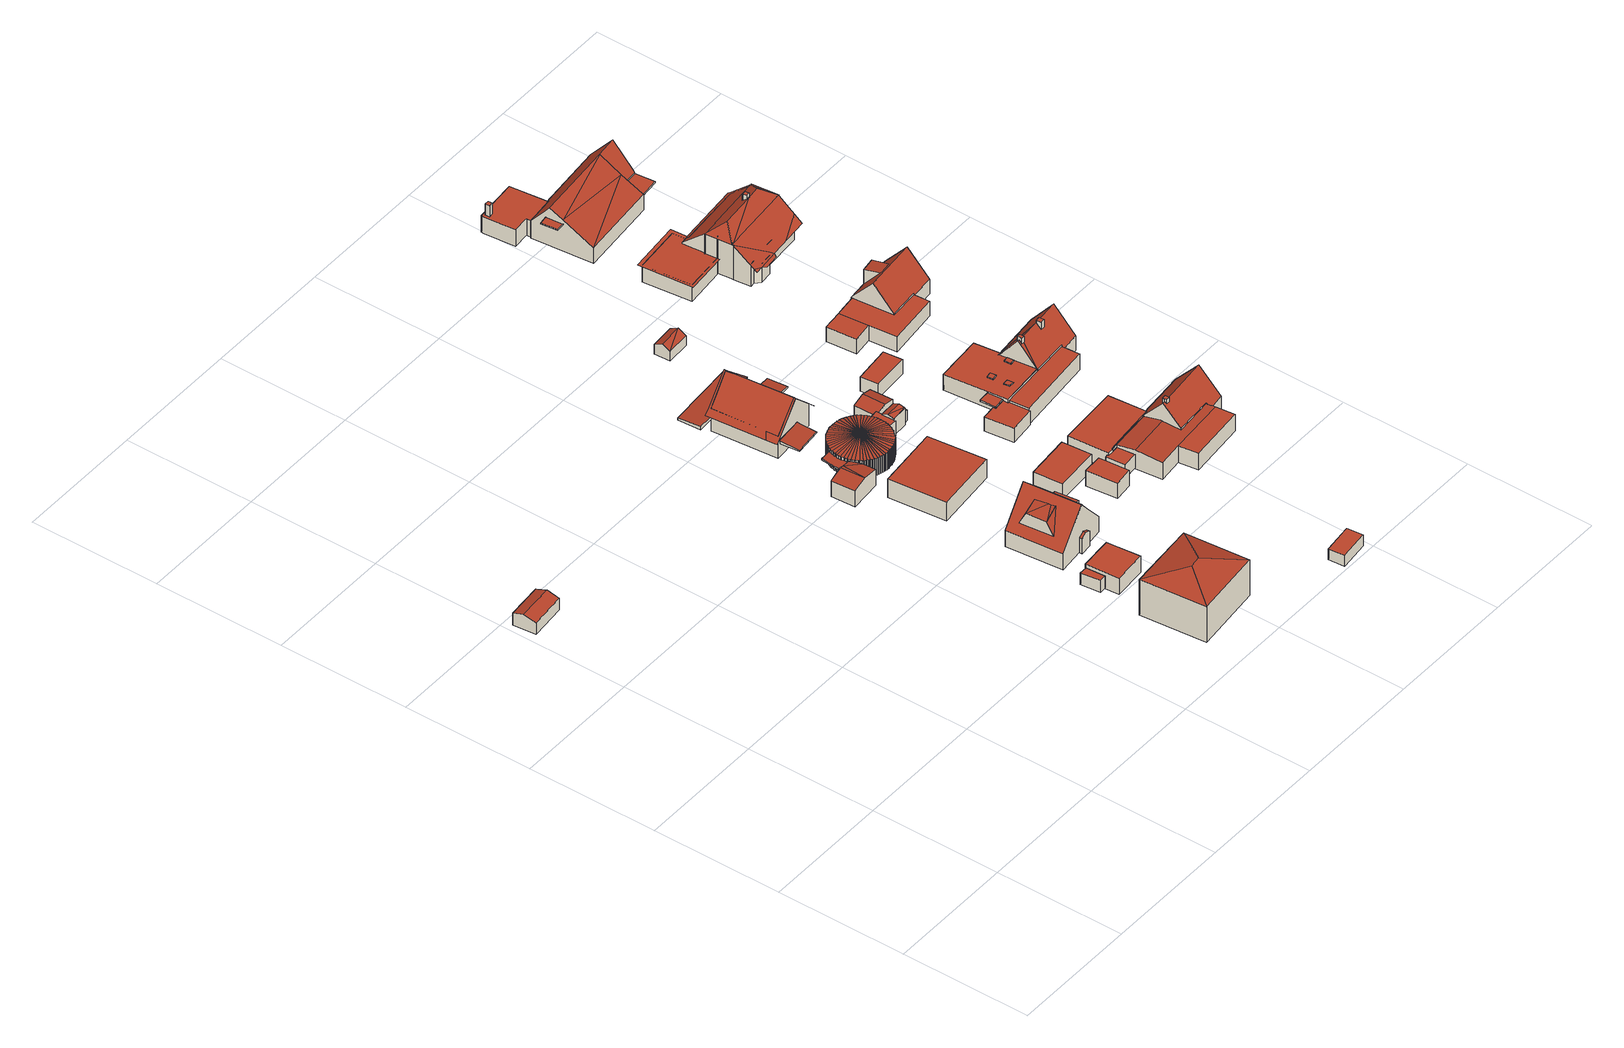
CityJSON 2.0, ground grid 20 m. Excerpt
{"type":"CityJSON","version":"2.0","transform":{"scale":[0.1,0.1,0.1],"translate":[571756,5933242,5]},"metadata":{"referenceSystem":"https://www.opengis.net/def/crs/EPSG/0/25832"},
"CityObjects":{
"building1":{"type":"Building","attributes":{"Grundfläche 2D":"19.793801","Grundhöhe NN":"5.505"},"geometry":[{"type":"Solid","lod":"3","boundaries":[[[[0,1,2,3]],[[4,1,0,5]],[[3,2,6,7]],[[5,0,3,7,8]],[[4,5,8,9]],[[6,2,1,4,9]],[[7,6,9,8]]]],"semantics":{"surfaces":[{"type":"RoofSurface"},{"type":"WallSurface"},{"type":"GroundSurface"}],"values":[[0,0,1,1,1,1,2]]}}]},
"building2":{"type":"Building","attributes":{"Grundfläche 2D":"3.285285","Grundhöhe NN":"5.578"},"geometry":[{"type":"Solid","lod":"3","boundaries":[[[[10,11,12,13]],[[14,15,13,12]],[[15,16,10,13]],[[16,17,11,10]],[[17,14,12,11]],[[17,16,15,14]]]],"semantics":{"surfaces":[{"type":"RoofSurface"},{"type":"WallSurface"},{"type":"GroundSurface"}],"values":[[0,1,1,1,1,2]]}}]},
"building3":{"type":"Building","attributes":{"Grundfläche 2D":"108.022463","Grundhöhe NN":"5.034"},"geometry":[{"type":"Solid","lod":"3","boundaries":[[[[18,19,20,21]],[[19,22,20]],[[18,21,23]],[[19,18,23,22]],[[24,25,21,20]],[[25,26,23,21]],[[26,27,22,23]],[[27,24,20,22]],[[27,26,25,24]]]],"semantics":{"surfaces":[{"type":"RoofSurface"},{"type":"WallSurface"},{"type":"GroundSurface"}],"values":[[0,0,0,0,1,1,1,1,2]]}}]},
"building4":{"type":"Building","attributes":{"Grundfläche 2D":"26.158505","Grundhöhe NN":"5.447"},"geometry":[{"type":"Solid","lod":"3","boundaries":[[[[28,29,30,31]],[[29,28,32,33]],[[30,29,33,34]],[[31,30,34,35]],[[28,31,35,32]],[[33,32,35,34]]]],"semantics":{"surfaces":[{"type":"RoofSurface"},{"type":"WallSurface"},{"type":"GroundSurface"}],"values":[[0,1,1,1,1,2]]}}]},
"building5":{"type":"Building","attributes":{"Grundfläche 2D":"18.530713","Grundhöhe NN":"5.273"},"geometry":[{"type":"Solid","lod":"3","boundaries":[[[[36,37,38]],[[38,37,39,40,41]],[[42,38,41,43,44]],[[45,46,37,36]],[[47,48,45,36,38,42,44,49]],[[46,45,48,50]],[[39,37,46,50,51]],[[41,40,39,51,52]],[[49,44,43,41,52]],[[51,50,48,47,49,52]]]],"semantics":{"surfaces":[{"type":"RoofSurface"},{"type":"WallSurface"},{"type":"GroundSurface"}],"values":[[0,0,0,0,1,1,1,1,1,2]]}}]},
"building6":{"type":"Building","attributes":{"Grundfläche 2D":"81.018318","Grundhöhe NN":"5.636"},"geometry":[{"type":"Solid","lod":"3","boundaries":[[[[53,54,55,56]],[[57,58,54,59]],[[54,58,60,55]],[[61,57,59]],[[62,61,59]],[[63,64,65,66,67,68,69,70,71,72]],[[69,73,74,72,71,70],[56,55,60,58,57,61,62,53]],[[75,76,77,78]],[[79,80,81,82]],[[83,84,79,82,85,86]],[[53,62,59,54]],[[73,69,68,87,88]],[[74,73,88,89]],[[85,82,81,90,91,65,64,63,72,74,89,92,86]],[[77,93,87,68,67,66,65,91,94,78]],[[75,78,94,95]],[[76,75,95,96]],[[77,76,96,93]],[[83,86,92,97]],[[80,79,84,83,97,98]],[[81,80,98,90]],[[95,94,91,90,98,97,92,89,88,87,93,96]]]],"semantics":{"surfaces":[{"type":"RoofSurface"},{"type":"WallSurface"},{"type":"GroundSurface"}],"values":[[0,0,0,0,0,0,0,0,0,0,1,1,1,1,1,1,1,1,1,1,1,2]]}}]},
"building7":{"type":"Building","attributes":{"Grundfläche 2D":"86.513388","Grundhöhe NN":"5.594"},"geometry":[{"type":"Solid","lod":"3","boundaries":[[[[99,100,101,102]],[[103,104,102,101]],[[104,105,99,102]],[[105,106,100,99]],[[106,103,101,100]],[[106,105,104,103]]]],"semantics":{"surfaces":[{"type":"RoofSurface"},{"type":"WallSurface"},{"type":"GroundSurface"}],"values":[[0,1,1,1,1,2]]}}]},
"building8":{"type":"Building","attributes":{"Grundfläche 2D":"75.938388","Grundhöhe NN":"5.527"},"children":["building8-1","building8-2","building8-3"],"geometry":[{"type":"Solid","lod":"3","boundaries":[[[[107,108,109,110,111,112,113]],[[108,107,113,112,114,115,116,117]],[[118,119,120,121,122,123]],[[124,125,126,127,128,107,123,122]],[[126,129,130,131,132,133,134,127]],[[119,118,113,135,132,131,130,129,136,137,121,120]],[[122,121,137,136,129,126,125,124]],[[112,113,118,123,107,108,117,116,115,114]],[[113,112,111,110,109,108,107,128,127,134,133,132,135]]]],"semantics":{"surfaces":[{"type":"RoofSurface"},{"type":"WallSurface"},{"type":"GroundSurface"}],"values":[[0,0,1,1,1,1,2,0,0]]}}]},
"building8-1":{"type":"BuildingInstallation","parents":["building8"],"geometry":[{"type":"MultiSurface","lod":"3","boundaries":[[[138,139,140,141,142,143,144,145,119,131,146]],[[141,140,139,147,148]],[[142,141,148,149]],[[143,142,149,150]],[[143,150,151,145,144]],[[145,151,120,119]],[[120,130,131,119]],[[131,130,152,146]],[[139,138,146,152,147]],[[120,151,150,149,148,147,152,130]]],"semantics":{"surfaces":[{"type":"RoofSurface"},{"type":"WallSurface"},{"type":"OuterCeilingSurface"}],"values":[0,1,1,1,1,1,1,1,1,2]}}]},
"building8-2":{"type":"BuildingInstallation","parents":["building8"],"geometry":[{"type":"MultiSurface","lod":"3","boundaries":[[[153,154,155,156,157,158]],[[158,157,156,159,160]],[[153,158,160,161]],[[154,153,161,162]],[[156,155,154,162,159]],[[159,162,161,160]]],"semantics":{"surfaces":[{"type":"RoofSurface"},{"type":"WallSurface"},{"type":"OuterCeilingSurface"}],"values":[0,1,1,1,1,2]}}]},
"building8-3":{"type":"BuildingInstallation","parents":["building8"],"geometry":[{"type":"MultiSurface","lod":"3","boundaries":[[[163,164,165,166]],[[167,168,166,165]],[[168,169,163,166]],[[169,170,164,163]],[[170,167,165,164]],[[170,169,168,167]]],"semantics":{"surfaces":[{"type":"RoofSurface"},{"type":"WallSurface"},{"type":"OuterCeilingSurface"}],"values":[0,1,1,1,1,2]}}]},
"building9":{"type":"Building","attributes":{"Grundfläche 2D":"83.834025","Grundhöhe NN":"5.273"},"children":["building9-1"],"geometry":[{"type":"Solid","lod":"3","boundaries":[[[[171,172,173,174,175]],[[176,177,172,171,178]],[[179,180,181,172,177,182]],[[183,184,172,181,185]],[[186,187,172,184,188]],[[189,190,172,187,191]],[[192,193,194,172,190,195]],[[196,197,172,194,198]],[[199,200,172,197,201]],[[202,203,172,200,204]],[[205,206,172,203,207]],[[208,209,172,206,210]],[[211,212,172,209,213]],[[214,215,172,212,216]],[[217,218,172,215,219]],[[220,221,222,172,218,223]],[[224,225,172,222,226]],[[227,228,172,225,229]],[[230,172,228,231]],[[232,172,230,233]],[[234,172,232,235]],[[236,237,238,172,234,239]],[[240,241,242,172,238,243]],[[244,245,172,242,246]],[[247,248,172,245,249]],[[250,251,172,248,252]],[[253,254,172,251,255]],[[256,257,172,254,258]],[[259,260,172,257,261]],[[262,263,172,260,264]],[[265,266,172,263,267]],[[268,269,172,266,270]],[[271,272,172,269,273]],[[274,275,172,272,276]],[[277,278,279,172,275,280]],[[281,282,283,172,279,284]],[[285,286,172,283,287]],[[288,172,286,289]],[[290,172,288,291]],[[292,172,290,293]],[[294,295,296,172,292,297]],[[298,299,300,172,296,301]],[[302,303,304,172,300,305]],[[306,307,172,304,308]],[[309,310,172,307,311]],[[312,313,172,310,314]],[[315,316,172,313,317]],[[318,319,172,316,320]],[[321,322,172,319,323]],[[324,325,172,322,326]],[[327,328,172,325,329]],[[330,331,172,328,332]],[[333,334,172,331,335]],[[336,337,338,172,334,339]],[[340,341,342,172,338,343]],[[344,345,172,342,346]],[[172,345,173]],[[347,348,349,350,351,352,353,354,355,356,357,358,359,360,361,362,363,364,365,366,367,368,369,370,371,372,373,374]],[[375,376,377,378,379,380]],[[381,376,375,382]],[[383,384,385,386,387,388]],[[389,384,390]],[[385,384,389]],[[389,390,391]],[[175,174,392,393]],[[171,175,393,394]],[[178,171,394,395]],[[176,178,395,396]],[[177,176,396,397]],[[182,177,397,398]],[[179,182,398,399]],[[180,179,399,400]],[[181,180,400,401]],[[185,181,401,402]],[[183,185,402,403]],[[184,183,403,404]],[[188,184,404,405]],[[186,188,405,406]],[[187,186,406,407]],[[191,187,407,408]],[[174,173,409,392]],[[344,346,410,411]],[[345,344,411,412]],[[173,345,412,409]],[[189,191,408,413]],[[189,413,414,372,190]],[[190,372,371,195]],[[195,371,370,192]],[[192,370,369,193]],[[193,369,368,194]],[[194,368,367,198]],[[198,367,366,196]],[[196,366,365,197]],[[197,365,364,201]],[[201,364,363,199]],[[199,363,362,200]],[[200,362,361,204]],[[204,361,360,202]],[[202,360,359,203]],[[203,359,358,207]],[[207,358,357,205]],[[205,357,356,206]],[[206,356,355,210]],[[210,355,354,208]],[[208,354,353,209]],[[209,353,352,213]],[[213,352,415,416,211]],[[212,211,416,417]],[[216,212,417,418]],[[214,216,418,419]],[[215,214,419,420]],[[219,215,420,421]],[[217,219,421,422]],[[218,217,422,423]],[[223,218,423,424]],[[220,223,424,425]],[[221,220,425,426]],[[222,221,426,427]],[[226,222,427,428]],[[224,226,428,429]],[[225,224,429,430]],[[229,225,430,431]],[[227,229,431,432]],[[228,227,432,433]],[[231,228,433,434]],[[230,231,434,435]],[[233,230,435,436]],[[232,233,436,437]],[[235,232,437,438]],[[234,235,438,439]],[[239,234,439,440]],[[236,239,440,441]],[[237,236,441,442]],[[238,237,442,443]],[[243,238,443,444]],[[240,243,444,445]],[[241,240,445,446]],[[242,241,446,447]],[[246,242,447,448]],[[244,246,448,449]],[[245,244,449,450]],[[249,245,450,451]],[[247,249,451,452]],[[248,247,452,453]],[[252,248,453,454]],[[250,252,454,455]],[[251,250,455,456]],[[255,251,456,457]],[[253,255,457,458]],[[254,253,458,459]],[[258,254,459,460]],[[256,258,460,461]],[[257,256,461,462]],[[261,257,462,463]],[[259,261,463,464]],[[260,259,464,465]],[[264,260,465,466]],[[262,264,466,467]],[[263,262,467,468]],[[267,263,468,469]],[[265,267,469,470]],[[266,265,470,471]],[[270,266,471,472]],[[268,270,472,473]],[[269,268,473,474]],[[273,269,474,475]],[[271,273,475,476]],[[272,271,476,477]],[[276,272,477,478]],[[274,276,478,479]],[[275,274,479,480,481,482]],[[483,280,275,482,481,480,484,485]],[[486,277,280,483,485,484,487,488]],[[489,278,277,486,488,487,490,491]],[[492,279,278,489,491,490,493,494]],[[495,284,279,492,494,493,496,497]],[[498,281,284,495,497,496,499,500]],[[501,282,281,498,500,499,502,503]],[[504,283,282,501,503,502,505,506]],[[507,287,283,504,506,505,508,509]],[[510,285,287,507,509,508,511,512]],[[513,514,286,285,510,512,511,515]],[[516,289,286,514,513,515,517,518]],[[519,288,289,516,518,517,520,521]],[[522,291,288,519,521,520,523,524]],[[525,290,291,522,524,523,526,527]],[[528,293,290,525,527,526,529,530]],[[531,292,293,528,530,529,532,533]],[[534,297,292,531,533,532,535,536]],[[537,294,297,534,536,535,538,539]],[[294,537,539,538,540,295]],[[296,295,540,541]],[[301,296,541,542]],[[298,301,542,543]],[[299,298,543,544]],[[300,299,544,545]],[[305,300,545,546]],[[302,305,546,547]],[[303,302,547,548]],[[304,303,548,549]],[[308,304,549,550]],[[306,308,550,551]],[[307,306,551,552]],[[311,307,552,553]],[[309,311,553,554]],[[310,309,554,555]],[[314,310,555,556]],[[312,314,556,557]],[[313,312,557,558]],[[317,313,558,559]],[[315,317,559,560]],[[316,315,560,561]],[[320,316,561,562]],[[318,320,562,563]],[[319,318,563,564]],[[323,319,564,565]],[[321,323,565,566]],[[322,321,566,567]],[[326,322,567,568]],[[324,326,568,569]],[[325,324,569,570]],[[329,325,570,571]],[[327,329,571,572]],[[328,327,572,573]],[[332,328,573,574]],[[330,332,574,575]],[[331,330,575,576]],[[335,331,576,577]],[[333,335,577,578]],[[334,333,578,579]],[[339,334,579,580]],[[336,339,580,581]],[[337,336,581,582]],[[338,337,582,583]],[[343,338,583,584]],[[340,343,584,585]],[[341,340,585,586]],[[342,341,586,587]],[[346,342,587,410]],[[588,374,373,372,414,589]],[[347,374,588,590]],[[379,350,349,591,592,380]],[[593,415,352,351,350,379,378,594]],[[382,375,380,592,595]],[[381,382,595,596]],[[377,376,381,596,597]],[[378,377,597,594]],[[383,388,387,598,591,349,348]],[[384,383,348,347,390]],[[390,347,590,599,391]],[[387,386,385,389,391,599,598]],[[577,576,575,574,573,572,571,570,569,568,567,566,565,564,563,562,561,560,559,558,557,556,555,554,553,552,551,550,549,548,547,546,545,544,543,542,541,540,538,535,532,529,526,523,520,517,515,511,508,505,502,499,496,493,490,487,484,480,479,478,477,476,475,474,473,472,471,470,469,468,467,466,465,464,463,462,461,460,459,458,457,456,455,454,453,452,451,450,449,448,447,446,445,444,443,442,441,440,439,438,437,436,435,434,433,432,431,430,429,428,427,426,425,424,423,422,421,420,419,418,417,416,415,593,594,597,596,595,592,591,598,599,590,588,589,414,413,408,407,406,405,404,403,402,401,400,399,398,397,396,395,394,393,392,409,412,411,410,587,586,585,584,583,582,581,580,579,578]]]],"semantics":{"surfaces":[{"type":"RoofSurface"},{"type":"WallSurface"},{"type":"GroundSurface"}],"values":[[0,0,0,0,0,0,0,0,0,0,0,0,0,0,0,0,0,0,0,0,0,0,0,0,0,0,0,0,0,0,0,0,0,0,0,0,0,0,0,0,0,0,0,0,0,0,0,0,0,0,0,0,0,0,0,0,0,0,0,0,0,0,0,0,1,1,1,1,1,1,1,1,1,1,1,1,1,1,1,1,1,1,1,1,1,1,1,1,1,1,1,1,1,1,1,1,1,1,1,1,1,1,1,1,1,1,1,1,1,1,1,1,1,1,1,1,1,1,1,1,1,1,1,1,1,1,1,1,1,1,1,1,1,1,1,1,1,1,1,1,1,1,1,1,1,1,1,1,1,1,1,1,1,1,1,1,1,1,1,1,1,1,1,1,1,1,1,1,1,1,1,1,1,1,1,1,1,1,1,1,1,1,1,1,1,1,1,1,1,1,1,1,1,1,1,1,1,1,1,1,1,1,1,1,1,1,1,1,1,1,1,1,1,1,1,1,1,1,1,1,1,1,1,1,1,1,1,1,1,1,1,1,1,1,1,1,1,1,1,1,1,1,1,1,1,1,1,1,1,1,1,2]]}}]},
"building9-1":{"type":"BuildingInstallation","parents":["building9"],"geometry":[{"type":"MultiSurface","lod":"3","boundaries":[[[486,483,482,600,601,602,603,604,537,534,531,528,525,522,519,516,514,510,507,504,501,498,495,492,489]],[[486,488,485,483]],[[483,485,481,482]],[[537,539,536,534]],[[534,536,533,531]],[[531,533,530,528]],[[528,530,527,525]],[[525,527,524,522]],[[522,524,521,519]],[[519,521,518,516]],[[516,518,513,514]],[[514,513,512,510]],[[510,512,509,507]],[[507,509,506,504]],[[504,506,503,501]],[[501,503,500,498]],[[498,500,497,495]],[[495,497,494,492]],[[492,494,491,489]],[[489,491,488,486]],[[605,601,600,482,481,606]],[[602,601,605,607]],[[603,602,607,608]],[[537,604,603,608,609,539]],[[509,512,513,518,521,524,527,530,533,536,539,609,608,607,605,606,481,485,488,491,494,497,500,503,506]]],"semantics":{"surfaces":[{"type":"RoofSurface"},{"type":"WallSurface"},{"type":"OuterCeilingSurface"}],"values":[0,1,1,1,1,1,1,1,1,1,1,1,1,1,1,1,1,1,1,1,1,1,1,1,2]}}]},
"building10":{"type":"Building","attributes":{"Grundfläche 2D":"11.563208","Grundhöhe NN":"5.333"},"geometry":[{"type":"Solid","lod":"3","boundaries":[[[[610,611,612,613]],[[614,615,613,612]],[[615,616,610,613]],[[616,617,611,610]],[[617,614,612,611]],[[617,616,615,614]]]],"semantics":{"surfaces":[{"type":"RoofSurface"},{"type":"WallSurface"},{"type":"GroundSurface"}],"values":[[0,1,1,1,1,2]]}}]},
"building11":{"type":"Building","attributes":{"Grundfläche 2D":"30.825158","Grundhöhe NN":"5.636"},"geometry":[{"type":"Solid","lod":"3","boundaries":[[[[618,619,620,621]],[[622,623,621,620]],[[623,624,618,621]],[[624,625,619,618]],[[625,622,620,619]],[[625,624,623,622]]]],"semantics":{"surfaces":[{"type":"RoofSurface"},{"type":"WallSurface"},{"type":"GroundSurface"}],"values":[[0,1,1,1,1,2]]}}]},
"building12":{"type":"Building","attributes":{"Grundfläche 2D":"13.936969","Grundhöhe NN":"5.519"},"geometry":[{"type":"Solid","lod":"3","boundaries":[[[[626,627,628,629]],[[630,631,629,628]],[[631,632,626,629]],[[632,633,627,626]],[[633,630,628,627]],[[633,632,631,630]]]],"semantics":{"surfaces":[{"type":"RoofSurface"},{"type":"WallSurface"},{"type":"GroundSurface"}],"values":[[0,1,1,1,1,2]]}}]},
"building13":{"type":"Building","attributes":{"Grundfläche 2D":"1.180062","Grundhöhe NN":"5.400"},"geometry":[{"type":"Solid","lod":"3","boundaries":[[[[634,635,636,637]],[[636,635,638,639]],[[640,637,636,639]],[[634,637,640,641]],[[635,634,641,638]],[[639,638,641,640]]]],"semantics":{"surfaces":[{"type":"RoofSurface"},{"type":"WallSurface"},{"type":"GroundSurface"}],"values":[[0,1,1,1,1,2]]}}]},
"building14":{"type":"Building","attributes":{"Grundfläche 2D":"9.275311","Grundhöhe NN":"5.523"},"geometry":[{"type":"Solid","lod":"3","boundaries":[[[[642,643,644]],[[645,646,644,647]],[[642,644,646]],[[647,644,643,648,649]],[[645,647,649,650]],[[642,646,645,650,651]],[[643,642,651,648]],[[649,648,651,650]]]],"semantics":{"surfaces":[{"type":"RoofSurface"},{"type":"WallSurface"},{"type":"GroundSurface"}],"values":[[0,0,0,1,1,1,1,2]]}}]},
"building15":{"type":"Building","attributes":{"Grundfläche 2D":"64.022914","Grundhöhe NN":"5.519"},"geometry":[{"type":"Solid","lod":"3","boundaries":[[[[652,653,654,655,656,657,658]],[[659,660,661]],[[662,663,664,665,666,667,661,660,668,669]],[[653,652,670,671]],[[653,671,672,654]],[[657,656,673,674]],[[658,657,674,675]],[[652,658,675,670]],[[659,661,667,676,677]],[[660,659,677,678]],[[668,660,678,679]],[[669,668,679,680]],[[662,669,680,681]],[[663,662,681,682]],[[665,664,663,682,673,656,655]],[[665,655,654,666]],[[666,654,672,676,667]],[[672,671,670,675,674,673,682,681,680,679,678,677,676]]]],"semantics":{"surfaces":[{"type":"RoofSurface"},{"type":"WallSurface"},{"type":"GroundSurface"}],"values":[[0,0,0,1,1,1,1,1,1,1,1,1,1,1,1,1,1,2]]}}]},
"building16":{"type":"Building","attributes":{"Grundfläche 2D":"16.062617","Grundhöhe NN":"5.497"},"geometry":[{"type":"Solid","lod":"3","boundaries":[[[[683,684,685,686]],[[687,688,686,685]],[[688,689,683,686]],[[689,690,684,683]],[[690,687,685,684]],[[690,689,688,687]]]],"semantics":{"surfaces":[{"type":"RoofSurface"},{"type":"WallSurface"},{"type":"GroundSurface"}],"values":[[0,1,1,1,1,2]]}}]},
"building17":{"type":"Building","attributes":{"Grundfläche 2D":"137.474877","Grundhöhe NN":"5.436"},"children":["building17-1"],"geometry":[{"type":"Solid","lod":"3","boundaries":[[[[691,692,693,694,695,696,668,697,659,698,699,700,701]],[[691,701,691,692]],[[702,703,704,694,693,692,691,701,705,706]],[[706,707,702]],[[708,709,710,711,712]],[[661,710,659]],[[661,667,711,710]],[[666,711,667]],[[713,714,715,716]],[[707,717,718,719,708,712,720,716,715,721,722]],[[696,695,723,724]],[[668,696,724,725]],[[726,697,668,725]],[[659,697,726,727]],[[710,709,708,719,718,705,701,700,699,698,659]],[[706,705,718,717]],[[717,707,706]],[[704,703,728,729]],[[723,695,694,704,729]],[[661,659,727,730,667]],[[666,667,730,731]],[[711,666,731,732]],[[720,712,711,732,733]],[[716,720,733,734]],[[713,716,734,735]],[[714,713,735,736]],[[715,714,736,728,703,721]],[[722,721,703,702]],[[702,707,722]],[[732,731,730,727,726,725,724,723,729,728,736,735,734,733]]]],"semantics":{"surfaces":[{"type":"RoofSurface"},{"type":"WallSurface"},{"type":"GroundSurface"}],"values":[[0,0,0,0,0,0,0,0,0,0,1,1,1,1,1,1,1,1,1,1,1,1,1,1,1,1,1,1,1,2]]}}]},
"building17-1":{"type":"BuildingInstallation","parents":["building17"],"geometry":[{"type":"MultiSurface","lod":"3","boundaries":[[[737,738,739,740,741,742,743]],[[691,740,739,738,744,745]],[[741,740,691,746]],[[742,741,746,747]],[[748,737,743,742,747,693]],[[748,744,738,737]]],"semantics":{"surfaces":[{"type":"RoofSurface"},{"type":"WallSurface"}],"values":[0,1,1,1,1,1]}}]},
"building18":{"type":"Building","attributes":{"Grundfläche 2D":"178.235798","Grundhöhe NN":"5.479"},"children":["building18-1","building18-2","building18-3","building18-4","building18-5","building18-6","building18-7"],"geometry":[{"type":"Solid","lod":"3","boundaries":[[[[749,750,751]],[[752,753,754,751,750,755,756]],[[757,758,759,760]],[[761,759,758]],[[752,756,755,762,761]],[[761,762,763,764,765,759],[766,767,766,765]],[[765,750,749,768,769,770,771,760,759]],[[750,765,764,763]],[[772,769,773,774,775,776,777,778]],[[779,780,781,782,783,784,785,786,787]],[[758,757,788,789]],[[761,758,789,790]],[[752,761,790,791]],[[755,750,763,762]],[[749,774,773,768]],[[773,769,768]],[[770,792,793,794,795,771]],[[788,757,760,771,795]],[[784,783,796,797]],[[785,784,797,798]],[[786,785,798,799]],[[787,786,799,800]],[[779,787,800,801]],[[780,779,801,802]],[[752,791,803,753]],[[754,753,803,804]],[[783,782,751,754,804,796]],[[775,774,749,751,782,781]],[[770,769,772]],[[805,806,794,793,792,770,772,778,777]],[[775,781,780,776]],[[776,780,802,805,777]],[[790,789,788,795,794,806,805,802,801,800,799,798,797,796,804,803,791]]]],"semantics":{"surfaces":[{"type":"RoofSurface"},{"type":"WallSurface"},{"type":"GroundSurface"}],"values":[[0,0,0,0,0,0,0,0,0,0,1,1,1,1,1,1,1,1,1,1,1,1,1,1,1,1,1,1,1,1,1,1,2]]}}]},
"building18-1":{"type":"BuildingInstallation","parents":["building18"],"geometry":[{"type":"MultiSurface","lod":"3","boundaries":[[[807,808,809,810]],[[811,812,810,809]],[[807,810,812,813]],[[813,814,808,807]],[[809,808,814,811]]],"semantics":{"surfaces":[{"type":"RoofSurface"},{"type":"WallSurface"}],"values":[0,1,1,1,1]}}]},
"building18-2":{"type":"BuildingInstallation","parents":["building18"],"geometry":[{"type":"MultiSurface","lod":"3","boundaries":[[[815,816,817,818]],[[817,816,819,820]],[[820,821,818,817]],[[815,818,821,822]],[[822,819,816,815]]],"semantics":{"surfaces":[{"type":"RoofSurface"},{"type":"WallSurface"}],"values":[0,1,1,1,1]}}]},
"building18-3":{"type":"BuildingInstallation","parents":["building18"],"geometry":[{"type":"MultiSurface","lod":"3","boundaries":[[[823,824,825,826]],[[827,828,826,825]],[[823,826,828,829]],[[829,830,824,823]],[[825,824,830,827]]],"semantics":{"surfaces":[{"type":"RoofSurface"},{"type":"WallSurface"}],"values":[0,1,1,1,1]}}]},
"building18-4":{"type":"BuildingInstallation","parents":["building18"],"geometry":[{"type":"MultiSurface","lod":"3","boundaries":[[[831,832,833,834]],[[835,836,834,833]],[[831,834,836,837]],[[837,838,832,831]],[[833,832,838,835]]],"semantics":{"surfaces":[{"type":"RoofSurface"},{"type":"WallSurface"}],"values":[0,1,1,1,1]}}]},
"building18-5":{"type":"BuildingInstallation","parents":["building18"],"geometry":[{"type":"MultiSurface","lod":"3","boundaries":[[[839,840,841,842,843,844,845,846]],[[847,841,840,839,848,764]],[[842,841,847,849]],[[766,844,843,842,849,765]],[[766,850,845,844]],[[848,839,846,845,850,767]]],"semantics":{"surfaces":[{"type":"RoofSurface"},{"type":"WallSurface"}],"values":[0,1,1,1,1,1]}}]},
"building18-6":{"type":"BuildingInstallation","parents":["building18"],"geometry":[{"type":"MultiSurface","lod":"3","boundaries":[[[851,852,792,853]],[[854,793,792,852]],[[793,855,853,792]],[[856,854,852,851]],[[855,856,851,853]],[[793,854,856,855]]],"semantics":{"surfaces":[{"type":"RoofSurface"},{"type":"WallSurface"},{"type":"OuterCeilingSurface"}],"values":[0,1,1,1,1,2]}}]},
"building18-7":{"type":"BuildingInstallation","parents":["building18"],"geometry":[{"type":"MultiSurface","lod":"3","boundaries":[[[857,858,859,860]],[[857,861,862,858]],[[859,858,862,863]],[[860,859,863,864]],[[857,860,864,861]],[[862,861,864,863]]],"semantics":{"surfaces":[{"type":"RoofSurface"},{"type":"WallSurface"},{"type":"OuterCeilingSurface"}],"values":[0,1,1,1,1,2]}}]},
"building19":{"type":"Building","attributes":{"Grundfläche 2D":"111.500680","Grundhöhe NN":"5.401"},"children":["building19-1"],"geometry":[{"type":"Solid","lod":"3","boundaries":[[[[865,866,867,868,869,870,871,872,873]],[[870,874,875,876,877,873,872,871]],[[878,876,879,880,881,882,883,884,885]],[[886,887,884,883]],[[878,888,889,876]],[[890,883,882,881,891,892]],[[884,893,894,885]],[[878,885,894,888]],[[895,868,867,866,865,896,897]],[[880,874,870,869,868,895,891,881]],[[874,880,879,875]],[[879,876,875]],[[877,876,889,898]],[[896,865,873,877,898]],[[886,883,890,899]],[[887,886,899,900]],[[884,887,900,893]],[[888,894,893,900,899,890,892,891,895,897,896,898,889]]]],"semantics":{"surfaces":[{"type":"RoofSurface"},{"type":"WallSurface"},{"type":"GroundSurface"}],"values":[[0,0,0,0,1,1,1,1,1,1,1,1,1,1,1,1,1,2]]}}]},
"building19-1":{"type":"BuildingInstallation","parents":["building19"],"geometry":[{"type":"MultiSurface","lod":"3","boundaries":[[[901,902,903,904,905]],[[906,904,903]],[[902,901,866]],[[903,902,866,906]]],"semantics":{"surfaces":[{"type":"RoofSurface"},{"type":"WallSurface"}],"values":[0,1,1,1]}}]},
"building20":{"type":"Building","attributes":{"Grundfläche 2D":"38.427484","Grundhöhe NN":"5.485"},"children":["building20-1"],"geometry":[{"type":"Solid","lod":"3","boundaries":[[[[907,908,909,910,911,912,913,914,915]],[[908,907,916,917]],[[909,908,917,918]],[[910,909,918,919]],[[911,910,919,920]],[[921,913,912,911,920,922]],[[923,915,914,913,921,924]],[[907,915,923,916]],[[916,923,924,921,922,920,919,918,917]]]],"semantics":{"surfaces":[{"type":"RoofSurface"},{"type":"WallSurface"},{"type":"GroundSurface"}],"values":[[0,1,1,1,1,1,1,1,2]]}}]},
"building20-1":{"type":"BuildingInstallation","parents":["building20"],"geometry":[{"type":"MultiSurface","lod":"3","boundaries":[[[925,926,927,928]],[[928,927,929,930]],[[930,931,925,928]],[[931,932,926,925]],[[927,926,932,929]]],"semantics":{"surfaces":[{"type":"RoofSurface"},{"type":"WallSurface"}],"values":[0,1,1,1,1]}}]},
"building21":{"type":"Building","attributes":{"Grundfläche 2D":"155.402650","Grundhöhe NN":"5.564"},"children":["building21-1"],"geometry":[{"type":"MultiSurface","lod":"3","boundaries":[[[933,934,935,936,937,938,939,940,941]],[[942,943,944,945,946,947,933,941,940]],[[948,949,943,942,950,951,950]],[[944,943,949,948,952,953]],[[954,955,956,952,957,958]],[[958,959,960,954]],[[961,953,952,956,955,954,962,963]],[[945,944,953,952,953,961,963,964,965]],[[964,947,946,965]],[[946,945,966]],[[965,966,945]],[[946,966,965]],[[967,968,969,970,971,972,973,974,975,976,977]],[[978,973,979,980]],[[981,978,980,982]],[[983,981,982,984]],[[968,983,984,985]],[[970,969,986,987]],[[971,970,987,988]],[[989,990,979,973,937]],[[937,973,972,938]],[[991,940,939,938,972,971,988]],[[940,991,986,969,942]],[[942,969,968,950]],[[992,993,950,968,985]],[[994,995,953,949,951,993,992,996]],[[997,998,956,953,995,999]],[[1000,998,997,1001]],[[1002,1000,1001,1003]],[[1004,1002,1003,1005]],[[1006,955,1004,1005,1007]],[[1008,1006,1007,1009]],[[1010,941,946,966,961,1008,1009,1011]],[[989,1010,1011,990]],[[1001,997,999,995,994,996,992,985,984,982,980,979,990,1011,1009,1007,1005,1003],[987,986,991,988]],[[983,968,967,977,976,975,974,973,978,981]],[[951,949,948,950,993]],[[949,953,956,952,948]],[[956,998,1000,1002,1004,955,954,958,957,952]],[[1008,961,963,962,954,955,1006]],[[965,964,963,961]],[[961,966,965]],[[946,941,933,947]],[[989,937,936,935,934,933,941,1010]]],"semantics":{"surfaces":[{"type":"RoofSurface"},{"type":"WallSurface"},{"type":"GroundSurface"}],"values":[0,0,0,0,0,0,0,0,0,0,0,0,0,1,1,1,1,1,1,1,1,1,1,1,1,1,1,1,1,1,1,1,1,1,2,0,0,0,0,0,0,0,0,0]}}]},
"building21-1":{"type":"BuildingInstallation","parents":["building21"],"geometry":[{"type":"MultiSurface","lod":"3","boundaries":[[[1012,1013,1014,1015,1016]],[[1017,1018,1014,1013]],[[1018,1019,1015,1014]],[[1020,1016,1015,1019]],[[1020,1021,1017,1013,1012,1016]]],"semantics":{"surfaces":[{"type":"RoofSurface"},{"type":"WallSurface"}],"values":[0,1,1,1,1]}}]},
"building22":{"type":"Building","attributes":{"Grundfläche 2D":"143.763626","Grundhöhe NN":"5.476"},"children":["building22-1","building22-2"],"geometry":[{"type":"Solid","lod":"3","boundaries":[[[[1022,1023,1024,1025]],[[1022,1025,1026]],[[1027,1028,1026]],[[1025,1027,1026]],[[1027,1029,1030,1031,1032]],[[1033,1034,1028,1027,1032,1035,1036,1037]],[[1027,1025,1029]],[[1023,1022,1038,1039]],[[1029,1025,1024,1023,1039,1040,1041,1042,1043]],[[1030,1029,1043,1042,1041,1044]],[[1045,1035,1032,1031,1030,1044,1046]],[[1036,1035,1045,918]],[[1037,1036,918,917]],[[1033,1037,917,1047]],[[1022,1026,1028,1034,1033,1047,1038]],[[1046,1044,1041,1040,1039,1038,1047,917,918,1045]]]],"semantics":{"surfaces":[{"type":"RoofSurface"},{"type":"WallSurface"},{"type":"GroundSurface"}],"values":[[0,0,0,0,0,0,1,1,1,1,1,1,1,1,1,2]]}}]},
"building22-1":{"type":"BuildingInstallation","parents":["building22"],"geometry":[{"type":"MultiSurface","lod":"3","boundaries":[[[1048,1049,1050,1051]],[[1049,1052,1053,1050]],[[1051,1050,1053,1054]],[[1048,1051,1054,1055]],[[1049,1048,1055,1052]],[[1053,1052,1055,1054]]],"semantics":{"surfaces":[{"type":"RoofSurface"},{"type":"WallSurface"},{"type":"OuterCeilingSurface"}],"values":[0,1,1,1,1,2]}}]},
"building22-2":{"type":"BuildingInstallation","parents":["building22"],"geometry":[{"type":"MultiSurface","lod":"3","boundaries":[[[1056,1057,1058,1043]],[[1059,1042,1043,1058]],[[1042,1060,1056,1043]],[[1060,1061,1057,1056]],[[1061,1059,1058,1057]],[[1061,1060,1042,1059]]],"semantics":{"surfaces":[{"type":"RoofSurface"},{"type":"WallSurface"},{"type":"OuterCeilingSurface"}],"values":[0,1,1,1,1,2]}}]}
},
"vertices":[
[8,767,31],[64,772,31],[62,789,25],[7,784,25],[66,754,25],[10,749,25],[62,789,5],[7,784,5],[10,749,5],[66,754,5],
[508,250,26],[512,220,26],[522,221,26],[520,250,26],[522,221,6],[520,250,6],[508,250,6],[512,220,6],
[561,111,74],[579,113,74],[619,168,60],[512,158,60],[628,68,60],[521,57,60],[619,168,0],[512,158,0],[521,57,0],[628,68,0],
[570,255,32],[520,251,32],[524,200,32],[575,204,32],[570,255,4],[520,251,4],[524,200,4],[575,204,4],
[479,614,34],[482,576,34],[485,614,33],[507,578,30],[506,597,30],[506,598,30],[500,616,30],[502,610,30],[500,616,29],[455,611,30],[458,574,30],[479,614,3],[455,611,3],[500,616,3],[458,574,3],[507,578,3],[506,598,3],
[521,358,45],[522,348,66],[545,351,72],[524,357,49],[548,328,73],[548,331,73],[525,317,66],[548,333,73],[549,321,74],[527,307,45],[566,290,79],[574,290,69],[604,293,33],[600,331,33],[597,366,33],[595,380,33],[553,376,84],[556,352,84],[559,322,84],[562,289,84],[509,372,33],[518,285,33],[614,333,32],[610,368,32],[597,366,32],[600,331,32],[566,285,36],[575,286,32],[574,290,32],[566,290,36],[557,284,32],[562,285,34],[562,289,34],[557,289,32],[595,380,6],[509,372,6],[518,285,6],[574,290,6],[604,293,6],[557,289,6],[597,366,6],[600,331,6],[614,333,6],[610,368,6],[557,284,6],[575,286,6],
[504,462,37],[602,472,37],[592,560,37],[495,550,37],[592,560,6],[495,550,6],[504,462,6],[602,472,6],
[510,712,80],[510,709,80],[554,713,35],[549,766,35],[543,821,35],[500,817,80],[500,814,80],[463,813,43],[455,813,35],[465,708,35],[465,705,35],[463,810,43],[463,810,33],[463,810,27],[463,810,5],[472,709,5],[472,709,42],[510,712,5],[512,713,5],[546,716,5],[546,716,43],[512,713,77],[537,817,5],[537,817,27],[537,817,33],[537,817,42],[541,774,42],[542,757,42],[502,814,77],[502,814,5],[500,814,5],
[544,817,33],[549,817,33],[549,822,32],[546,851,29],[434,842,30],[436,806,33],[455,807,33],[463,808,33],[537,816,33],[549,817,27],[546,851,27],[434,842,27],[436,806,27],[463,808,27],[537,816,27],
[478,679,30],[520,683,30],[518,710,32],[518,713,33],[510,712,33],[475,709,33],[518,713,28],[475,709,28],[478,679,28],[520,683,28],
[571,768,27],[568,799,27],[539,796,30],[542,766,30],[539,796,25],[542,766,25],[571,768,25],[568,799,25],
[572,596,32],[544,631,40],[566,592,32],[568,593,32],[570,594,32],[574,599,32],[575,600,32],[573,598,32],[577,602,32],[578,603,32],[579,604,32],[576,601,32],[580,606,32],[581,608,32],[580,605,32],[583,610,32],[583,612,32],[582,609,32],[584,614,32],[585,616,32],[584,613,32],[586,618,32],[586,619,32],[586,620,32],[585,617,32],[587,623,32],[587,625,32],[586,622,32],[587,628,32],[587,630,32],[587,627,32],[587,633,32],[587,635,32],[587,631,32],[587,638,32],[586,639,32],[587,636,32],[585,642,32],[585,644,32],[586,641,32],[584,647,32],[583,648,32],[584,645,32],[582,651,32],[581,652,32],[583,650,32],[579,655,32],[579,656,32],[580,654,32],[577,658,32],[576,660,32],[575,661,32],[578,657,32],[573,663,32],[572,664,32],[574,662,32],[570,665,32],[569,666,32],[571,664,32],[564,669,32],[567,667,32],[560,671,32],[562,670,32],[555,673,32],[558,672,32],[553,673,32],[551,674,32],[550,674,32],[554,673,32],[547,674,32],[546,674,32],[544,674,32],[549,674,32],[541,674,32],[540,674,32],[543,674,32],[537,674,32],[535,674,32],[538,674,32],[532,673,32],[531,673,32],[534,674,32],[528,672,32],[526,671,32],[529,672,32],[523,670,32],[522,669,32],[525,671,32],[519,668,32],[518,667,32],[521,669,32],[515,665,32],[514,664,32],[517,666,32],[512,662,32],[511,661,32],[513,663,32],[508,658,32],[507,657,32],[509,659,32],[506,655,32],[505,653,32],[506,656,32],[503,651,32],[503,649,32],[504,652,32],[501,647,32],[501,645,32],[500,644,32],[502,648,32],[500,641,32],[499,640,32],[499,638,32],[500,642,32],[499,636,32],[498,634,32],[499,637,32],[498,629,32],[498,632,32],[499,624,32],[498,627,32],[499,619,32],[499,622,32],[500,617,32],[501,615,32],[501,614,32],[500,618,32],[502,612,32],[503,610,32],[503,609,32],[502,613,32],[505,606,32],[506,605,32],[507,604,32],[504,608,32],[508,602,32],[509,600,32],[507,603,32],[512,598,32],[513,597,32],[510,599,32],[515,595,32],[516,594,32],[514,596,32],[519,592,32],[520,591,32],[518,593,32],[523,590,32],[525,589,32],[522,591,32],[528,588,32],[529,588,32],[526,589,32],[532,587,32],[534,586,32],[531,587,32],[537,586,32],[538,586,32],[535,586,32],[541,585,32],[543,585,32],[540,585,32],[546,586,32],[547,586,32],[544,585,32],[550,586,32],[552,586,32],[553,587,32],[549,586,32],[556,587,32],[557,588,32],[559,588,32],[555,587,32],[561,589,32],[563,590,32],[560,589,32],[599,618,29],[598,637,29],[599,637,29],[599,647,29],[586,646,29],[584,645,29],[585,644,29],[585,642,29],[586,641,29],[586,639,29],[587,638,29],[587,636,29],[587,635,29],[587,633,29],[587,631,29],[587,630,29],[587,628,29],[587,627,29],[587,625,29],[587,623,29],[586,622,29],[586,620,29],[586,619,29],[586,618,29],[585,617,29],[585,616,29],[587,616,29],[599,616,29],[615,645,31],[614,680,31],[594,679,26],[595,647,26],[599,647,27],[599,644,27],[631,681,26],[633,646,26],[598,637,31],[598,627,35],[623,628,35],[623,636,31],[623,638,31],[599,637,31],[624,621,32],[599,618,31],[624,619,31],[568,593,3],[570,594,3],[572,596,3],[573,598,3],[574,599,3],[575,600,3],[576,601,3],[577,602,3],[578,603,3],[579,604,3],[580,605,3],[580,606,3],[581,608,3],[582,609,3],[583,610,3],[583,612,3],[584,613,3],[566,592,3],[560,589,3],[561,589,3],[563,590,3],[584,614,3],[585,616,3],[584,645,3],[584,647,3],[583,648,3],[583,650,3],[582,651,3],[581,652,3],[580,654,3],[579,655,3],[579,656,3],[578,657,3],[577,658,3],[576,660,3],[575,661,3],[574,662,3],[573,663,3],[572,664,3],[571,664,3],[570,665,3],[569,666,3],[567,667,3],[564,669,3],[562,670,3],[560,671,3],[558,672,3],[555,673,3],[554,673,3],[553,673,3],[551,674,3],[550,674,3],[549,674,3],[547,674,3],[546,674,3],[544,674,3],[543,674,3],[541,674,3],[540,674,3],[538,674,3],[537,674,3],[535,674,3],[534,674,3],[532,673,3],[531,673,3],[529,672,3],[528,672,3],[526,671,3],[525,671,3],[523,670,3],[522,669,3],[521,669,3],[519,668,3],[518,667,3],[517,666,3],[515,665,3],[514,664,3],[513,663,3],[512,662,3],[511,661,3],[509,659,3],[508,658,3],[507,657,3],[506,656,3],[506,655,3],[505,653,3],[504,652,3],[503,651,3],[503,649,3],[503,649,23],[503,649,28],[502,648,28],[502,648,3],[502,648,23],[501,647,28],[501,647,3],[501,647,23],[501,645,28],[501,645,3],[501,645,23],[500,644,28],[500,644,3],[500,644,23],[500,642,27],[500,642,3],[500,642,23],[500,641,27],[500,641,3],[500,641,23],[499,640,27],[499,640,3],[499,640,23],[499,638,27],[499,638,3],[499,638,23],[499,637,27],[499,637,3],[499,637,23],[499,636,27],[499,636,3],[499,636,23],[498,634,23],[498,634,27],[498,634,3],[498,632,27],[498,632,3],[498,632,23],[498,629,27],[498,629,3],[498,629,23],[498,627,27],[498,627,3],[498,627,23],[499,624,28],[499,624,3],[499,624,23],[499,622,28],[499,622,3],[499,622,23],[499,619,28],[499,619,3],[499,619,23],[500,618,28],[500,618,3],[500,618,23],[500,617,28],[500,617,3],[500,617,23],[501,615,3],[501,614,3],[502,613,3],[502,612,3],[503,610,3],[503,609,3],[504,608,3],[505,606,3],[506,605,3],[507,604,3],[507,603,3],[508,602,3],[509,600,3],[510,599,3],[512,598,3],[513,597,3],[514,596,3],[515,595,3],[516,594,3],[518,593,3],[519,592,3],[520,591,3],[522,591,3],[523,590,3],[525,589,3],[526,589,3],[528,588,3],[529,588,3],[531,587,3],[532,587,3],[534,586,3],[535,586,3],[537,586,3],[538,586,3],[540,585,3],[541,585,3],[543,585,3],[544,585,3],[546,586,3],[547,586,3],[549,586,3],[550,586,3],[552,586,3],[553,587,3],[555,587,3],[556,587,3],[557,588,3],[559,588,3],[599,616,3],[587,616,3],[599,618,3],[599,637,3],[599,644,3],[586,646,3],[595,647,3],[633,646,3],[631,681,3],[594,679,3],[623,638,3],[624,619,3],
[500,649,27],[487,650,25],[485,635,25],[484,618,25],[498,617,28],[487,650,23],[500,649,23],[485,635,23],[484,618,23],[498,617,23],
[744,3,21],[790,8,22],[787,33,22],[742,28,21],[787,33,3],[742,28,3],[744,3,3],[790,8,3],
[622,412,33],[627,368,33],[695,373,33],[691,418,33],[695,373,6],[691,418,6],[622,412,6],[627,368,6],
[672,314,31],[701,317,31],[697,363,31],[667,362,31],[697,363,5],[667,362,5],[672,314,5],[701,317,5],
[631,637,22],[623,636,22],[624,621,22],[632,622,22],[623,636,4],[624,621,4],[632,622,4],[631,637,4],
[540,934,21],[577,936,21],[577,949,28],[539,959,21],[540,946,28],[576,961,21],[577,936,5],[576,961,5],[539,959,5],[540,934,5],
[733,332,28],[730,359,28],[720,358,28],[711,358,28],[711,360,28],[706,359,28],[709,330,28],[796,367,31],[796,368,31],[740,362,32],[801,427,31],[706,420,32],[711,360,32],[711,358,32],[720,358,32],[720,360,32],[806,369,31],[806,374,31],[733,332,5],[730,359,5],[720,358,5],[711,360,5],[706,359,5],[709,330,5],[720,360,5],[796,367,5],[796,368,5],[806,369,5],[806,374,5],[801,427,5],[706,420,5],
[643,677,29],[700,681,29],[697,710,29],[640,704,29],[697,710,5],[640,704,5],[643,677,5],[700,681,5],
[803,337,66],[804,337,66],[809,338,66],[887,346,66],[883,380,27],[806,374,25],[796,368,30],[796,365,34],[799,341,62],[799,338,65],[799,337,66],[864,309,28],[865,309,28],[890,312,28],[802,310,36],[863,316,35],[863,314,33],[799,338,36],[799,341,36],[796,365,32],[730,359,32],[733,332,36],[780,265,32],[869,274,32],[866,303,32],[776,295,32],[863,316,33],[802,310,33],[799,337,36],[737,291,32],[865,309,32],[864,309,32],[883,380,4],[806,374,4],[806,369,4],[796,368,4],[796,367,4],[865,309,4],[890,312,4],[720,360,4],[720,358,4],[730,359,4],[737,291,4],[776,295,4],[780,265,4],[869,274,4],
[809,341,71],[803,341,71],[803,338,71],[803,337,71],[804,335,71],[809,335,71],[809,338,71],[803,341,62],[803,338,66],[804,335,63],[809,335,63],[809,341,62],
[784,527,35],[784,528,35],[714,522,35],[782,586,33],[778,626,32],[706,620,32],[779,585,33],[779,586,33],[864,598,27],[783,590,27],[824,560,69],[867,564,69],[783,586,33],[780,572,50],[782,557,69],[784,557,69],[789,557,69],[789,558,68],[788,560,66],[841,532,34],[841,530,32],[841,528,30],[870,531,30],[841,528,32],[841,532,32],[784,527,32],[716,522,32],[719,492,32],[843,504,32],[842,518,32],[719,490,29],[719,492,29],[716,522,29],[714,522,29],[714,530,29],[696,528,29],[696,532,29],[674,530,29],[679,486,29],[864,598,5],[783,590,5],[783,586,5],[782,586,5],[841,528,27],[841,528,25],[841,528,5],[870,531,5],[714,530,5],[696,528,5],[696,532,5],[674,530,5],[679,486,5],[719,490,5],[719,492,5],[778,626,5],[706,620,5],[843,504,5],[842,518,5],
[736,536,36],[744,536,36],[743,545,36],[735,545,36],[743,545,34],[735,545,34],[736,536,35],[744,536,35],
[734,561,36],[742,562,36],[741,571,36],[733,570,36],[742,562,34],[741,571,34],[733,570,34],[734,561,34],
[772,561,36],[779,562,36],[778,572,36],[771,571,36],[778,572,34],[771,571,34],[772,561,34],[779,562,34],
[824,560,73],[825,553,73],[832,553,73],[831,561,73],[832,553,60],[831,561,68],[824,560,68],[825,553,60],
[784,560,74],[784,557,74],[784,553,74],[789,553,74],[789,557,74],[789,558,74],[789,560,74],[788,560,74],[784,553,64],[784,560,66],[789,553,64],[789,560,66],
[847,519,27],[846,529,27],[842,518,27],[846,529,25],[842,518,25],[847,519,25],
[714,530,32],[712,553,32],[694,552,32],[696,528,32],[714,530,30],[712,553,30],[694,552,30],[696,528,30],
[840,815,29],[808,812,29],[787,810,29],[757,807,29],[757,805,32],[760,774,68],[791,777,68],[812,779,68],[843,782,68],[763,742,31],[810,746,31],[810,745,29],[846,748,29],[812,722,29],[810,746,29],[763,742,29],[757,805,29],[727,802,29],[723,801,29],[727,756,29],[731,713,29],[692,798,29],[696,752,29],[812,722,4],[810,745,4],[723,801,4],[757,805,4],[727,802,4],[727,756,4],[731,713,4],[757,807,4],[840,815,4],[808,812,4],[846,748,4],[692,798,4],[696,752,4],
[811,787,59],[808,812,55],[787,809,55],[790,785,59],[793,785,59],[787,809,30],
[626,1223,33],[668,1226,33],[668,1231,33],[662,1285,33],[595,1279,33],[595,1275,33],[599,1227,33],[623,1229,33],[625,1229,33],[626,1223,5],[668,1226,5],[668,1231,5],[662,1285,5],[595,1279,5],[599,1227,5],[595,1275,5],[625,1229,5],[623,1229,5],
[606,1270,52],[605,1276,52],[599,1276,52],[599,1269,52],[599,1276,33],[599,1269,33],[606,1270,33],[605,1276,33],
[821,1016,67],[819,1046,40],[818,1051,36],[721,1042,36],[716,1041,36],[706,1040,36],[709,1006,66],[710,1005,67],[818,1016,67],[708,1005,67],[730,986,83],[782,991,83],[805,994,83],[818,1012,70],[822,1017,67],[712,964,67],[715,968,69],[710,987,67],[713,987,69],[713,965,67],[715,965,67],[760,933,36],[754,937,40],[715,963,65],[717,928,36],[728,929,36],[733,924,36],[756,927,36],[822,975,67],[828,939,36],[825,975,67],[826,975,67],[822,979,70],[821,979,70],[710,983,34],[710,987,34],[708,1005,34],[708,1006,34],[709,1006,34],[706,1040,34],[716,1041,34],[721,1042,34],[719,1068,34],[638,1060,34],[646,977,34],[714,1062,34],[716,1041,6],[714,1062,6],[641,1055,34],[641,1055,6],[649,981,34],[649,981,6],[710,987,6],[708,1005,6],[708,1006,6],[709,1006,6],[716,1036,40],[716,1036,6],[710,1005,6],[713,988,6],[713,988,69],[715,968,6],[715,965,6],[713,987,6],[718,938,6],[718,938,44],[715,963,6],[725,939,44],[725,939,6],[732,932,38],[732,932,6],[752,934,37],[752,934,6],[758,944,45],[758,944,6],[824,949,44],[824,949,6],[815,1045,40],[815,1045,6],
[788,995,87],[787,1000,87],[781,1000,87],[782,994,87],[788,994,87],[787,1000,76],[781,1000,76],[782,994,81],[788,994,81],[788,995,81],
[633,1127,31],[755,1139,31],[755,1141,32],[752,1173,49],[629,1173,58],[749,1205,69],[627,1193,69],[752,1173,29],[784,1175,29],[784,1177,31],[782,1209,69],[624,1222,34],[626,1199,61],[779,1242,29],[668,1231,29],[668,1226,35],[633,1127,5],[755,1139,5],[755,1141,5],[752,1173,5],[752,1173,26],[752,1173,28],[784,1175,5],[779,1242,5],[784,1177,5],[624,1222,5],
[616,1172,51],[629,1173,51],[626,1199,51],[613,1197,51],[629,1173,49],[626,1199,49],[613,1197,49],[616,1172,49],
[755,1141,28],[787,1145,28],[784,1175,28],[784,1175,26],[755,1141,26],[787,1145,26]
]}
